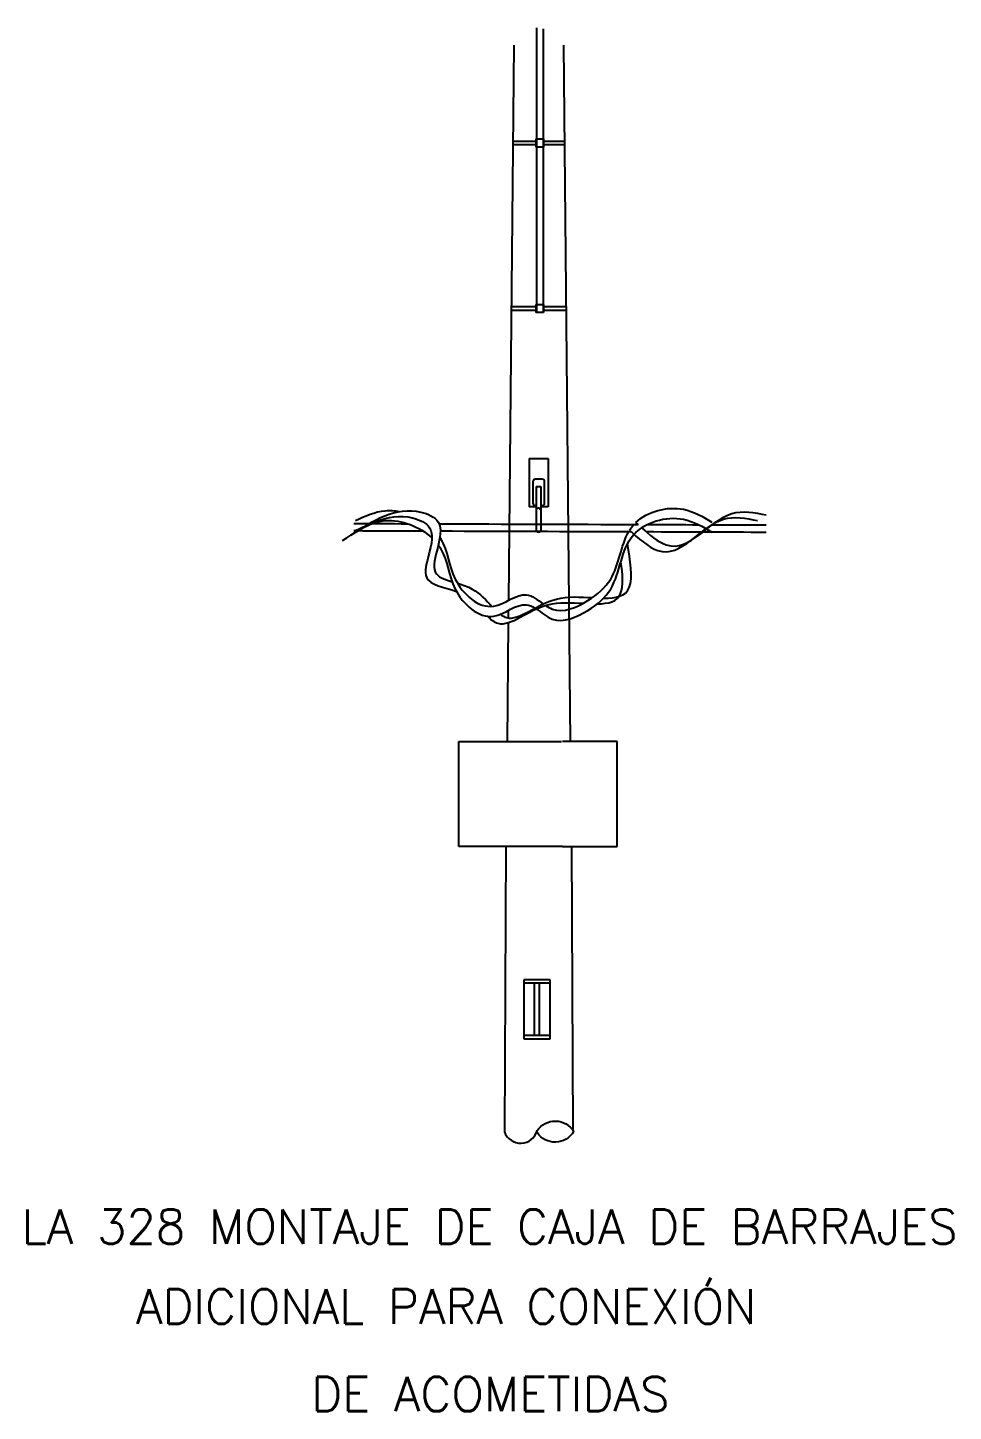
# Model space of a CAD drawing. Header units: millimetres. Extents: x -3588 to 75209, y -3737 to 38254.
# Drawn here: x 44229.1 to 44269.7, y 16516.6 to 16577.3 of the extents above; entities that cross this region are included whole.
import ezdxf

# ---------------------------------------------------------------- set-up
doc = ezdxf.new("R2010")
doc.units = ezdxf.units.MM
doc.layers.add('FORCARTA', color=7, linetype='Continuous')
doc.styles.add('SIMPLEX', font='SIMPLEX.SHX')

msp = doc.modelspace()

# ---------------------------------------------------------------- linework, layer by layer
at = {"layer": 'FORCARTA'}
for p, q in [((44251.339, 16572.407), (44251.688, 16572.407)), ((44251.339, 16572.407), (44251.339, 16572.05)), ((44251.688, 16572.407), (44251.688, 16572.05)), ((44250.328, 16572.313), (44251.339, 16572.313)), ((44250.328, 16572.156), (44251.339, 16572.156)), ((44251.688, 16572.05), (44251.339, 16572.05)), ((44251.688, 16572.313), (44252.613, 16572.313)), ((44251.688, 16572.156), (44252.614, 16572.156)), ((44251.339, 16565.146), (44251.688, 16565.146)), ((44251.339, 16565.146), (44251.339, 16564.788)), ((44251.688, 16565.146), (44251.688, 16564.788)), ((44250.266, 16564.895), (44251.339, 16564.895)), ((44250.268, 16565.051), (44251.339, 16565.051)), ((44251.688, 16564.788), (44251.339, 16564.788)), ((44251.663, 16565.051), (44252.673, 16565.051)), ((44251.663, 16564.895), (44252.675, 16564.895)), ((44251.057, 16558.395), (44251.891, 16558.395)), ((44251.057, 16558.395), (44251.057, 16556.273)), ((44251.891, 16558.395), (44251.891, 16556.273)), ((44251.363, 16557.166), (44251.363, 16555.217)), ((44251.363, 16557.166), (44251.561, 16557.166)), ((44251.561, 16557.166), (44251.561, 16555.217)), ((44251.363, 16556.273), (44251.057, 16556.273)), ((44251.891, 16556.273), (44251.561, 16556.273)), ((44247.967, 16541.376), (44247.967, 16545.978)), ((44247.967, 16545.978), (44252.469, 16545.978)), ((44254.913, 16545.978), (44252.509, 16545.978)), ((44254.913, 16541.376), (44254.913, 16545.978)), ((44252.514, 16541.376), (44247.967, 16541.376)), ((44252.509, 16541.376), (44254.913, 16541.376)), ((44250.821, 16535.522), (44250.821, 16532.935)), ((44251.979, 16535.522), (44250.821, 16535.522)), ((44251.979, 16535.37), (44250.821, 16535.37)), ((44251.979, 16532.935), (44251.979, 16535.522)), ((44251.27, 16535.348), (44251.27, 16533.089)), ((44251.498, 16535.348), (44251.498, 16533.089)), ((44250.821, 16533.087), (44251.979, 16533.087)), ((44250.821, 16532.935), (44251.979, 16532.935))]:
    msp.add_line(p, q, dxfattribs=at)
for points in [[(44251.37, 16577.285), (44251.37, 16564.788)], [(44251.663, 16577.241), (44251.663, 16564.788)], [(44250.38, 16576.515), (44250.142, 16552.163)], [(44252.561, 16576.515), (44252.859, 16545.965)], [(44250.133, 16551.187), (44250.082, 16545.965)], [(44250.138, 16551.723), (44250.135, 16551.395)], [(44250.026, 16541.376), (44249.971, 16528.851)], [(44252.915, 16541.376), (44252.97, 16528.919)]]:
    msp.add_lwpolyline(points, dxfattribs=at)
for points in [[(44251.561, 16556.329), (44251.628, 16556.329, 0.414214), (44251.728, 16556.429), (44251.728, 16557.375, 0.414214), (44251.628, 16557.475), (44251.32, 16557.475, 0.414214), (44251.22, 16557.375)], [(44251.22, 16557.375), (44251.22, 16556.429, 0.414214), (44251.32, 16556.329), (44251.363, 16556.329, 0.414214)], [(44249.971, 16528.851, 0.730766), (44251.407, 16528.906, -0.553801), (44253.005, 16528.864, -0.551891), (44251.407, 16528.822, -3.204265)]]:
    msp.add_lwpolyline(points, format="xyb", dxfattribs=at)
for centre, radius, start, end in [((44251.461, 16556.11), 0.1, 18.1664, 180), ((44251.462, 16555.264), 0.11, 205.34223, 334.60068)]:
    msp.add_arc(centre, radius, start, end, dxfattribs=at)
for points, knots in [([(44242.865, 16554.786), (44243.842, 16555.422), (44245.081, 16556.23), (44247.323, 16555.223), (44245.831, 16552.907), (44247.322, 16552.757), (44247.865, 16552.555)], [0, 0, 0, 0, 3.225069, 4.094162, 6.28597, 7.774752, 7.774752, 7.774752, 7.774752]), ([(44243.241, 16555.036), (44244.217, 16555.672), (44245.457, 16556.48), (44247.698, 16555.473), (44246.377, 16553.422), (44247.33, 16553.084), (44247.671, 16552.983)], [0, 0, 0, 0, 3.225069, 4.094162, 6.28597, 7.254964, 7.254964, 7.254964, 7.254964]), ([(44243.429, 16555.662), (44243.854, 16555.861), (44244.462, 16556.146), (44245.15, 16556.103), (44245.357, 16556.064)], [0, 0, 0, 0, 1.384968, 1.98237, 1.98237, 1.98237, 1.98237]), ([(44255.731, 16555.58), (44256.245, 16556.076), (44257.655, 16556.444), (44258.674, 16555.836), (44259.071, 16555.599)], [16.569093, 16.569093, 16.569093, 16.569093, 18.717028, 20.089143, 20.089143, 20.089143, 20.089143]), ([(44255.988, 16555.349), (44256.314, 16555.056), (44257.824, 16553.757), (44259.331, 16556.337), (44260.935, 16556.015), (44261.449, 16555.912)], [19.764904, 19.764904, 19.764904, 19.764904, 20.878716, 24.068771, 25.571789, 25.571789, 25.571789, 25.571789]), ([(44243.429, 16555.224), (44243.854, 16555.423), (44244.926, 16555.927), (44246.247, 16555.407), (44246.783, 16554.906)], [0, 0, 0, 0, 1.384968, 3.495662, 3.495662, 3.495662, 3.495662]), ([(44251.362, 16551.789), (44251.589, 16551.639), (44252.275, 16551.037), (44253.631, 16551.635), (44255.06, 16552.836), (44255.081, 16555.305), (44257.612, 16556.032), (44258.674, 16555.398), (44259.071, 16555.161)], [10.065656, 10.065656, 10.065656, 10.065656, 10.863039, 12.471678, 13.84346, 16.421578, 18.717028, 20.089143, 20.089143, 20.089143, 20.089143]), ([(44255.458, 16555.239), (44255.81, 16554.922), (44257.401, 16553.426), (44258.956, 16556.087), (44260.56, 16555.765), (44261.074, 16555.662)], [19.582651, 19.582651, 19.582651, 19.582651, 20.878716, 24.068771, 25.571789, 25.571789, 25.571789, 25.571789]), ([(44255.458, 16555.239), (44255.509, 16555.321), (44255.571, 16555.407), (44255.642, 16555.487), (44255.648, 16555.494)], [16.1240265, 16.1240265, 16.1240265, 16.1240265, 16.4215781, 16.4487281, 16.4487281, 16.4487281, 16.4487281]), ([(44247.136, 16554.925), (44247.152, 16554.9), (44247.487, 16554.354), (44247.53, 16553), (44249.327, 16551.34), (44250.763, 16552.734), (44251.424, 16552.181), (44251.671, 16552.008)], [4.035698, 4.035698, 4.035698, 4.035698, 4.126968, 5.986019, 8.051275, 9.574858, 10.424523, 10.424523, 10.424523, 10.424523]), ([(44251.766, 16551.943), (44251.863, 16551.879), (44252.443, 16551.549), (44253.631, 16552.073), (44254.966, 16553.194), (44255.062, 16554.553), (44255.424, 16555.182)], [10.534035, 10.534035, 10.534035, 10.534035, 10.863039, 12.471678, 13.84346, 16.057206, 16.057206, 16.057206, 16.057206]), ([(44247.066, 16554.589), (44247.109, 16554.531), (44247.486, 16553.958), (44247.53, 16552.562), (44249.327, 16550.903), (44250.627, 16552.164), (44251.186, 16551.899), (44251.308, 16551.823)], [3.912437, 3.912437, 3.912437, 3.912437, 4.126968, 5.986019, 8.051275, 9.574858, 10.003144, 10.003144, 10.003144, 10.003144]), ([(44254.321, 16552.265), (44254.854, 16552.257), (44255.738, 16552.404), (44255.487, 16553.951), (44255.366, 16554.636)], [14.109728, 14.109728, 14.109728, 14.109728, 15.597711, 17.200559, 17.200559, 17.200559, 17.200559]), ([(44254.044, 16552.015), (44254.531, 16552.017), (44255.245, 16552.176), (44255.157, 16553.323), (44255.078, 16553.857)], [14.202402, 14.202402, 14.202402, 14.202402, 15.597711, 16.799403, 16.799403, 16.799403, 16.799403]), ([(44247.911, 16552.913), (44248.132, 16552.847), (44248.751, 16552.643), (44249.173, 16552.163), (44249.419, 16551.901)], [7.477025, 7.477025, 7.477025, 7.477025, 8.077492, 9.114926, 9.114926, 9.114926, 9.114926]), ([(44249.221, 16551.469), (44249.374, 16551.32), (44250.052, 16550.795), (44251.369, 16552.152), (44252.917, 16552.067), (44253.421, 16552.038)], [9.368591, 9.368591, 9.368591, 9.368591, 10.031642, 12.367604, 13.646855, 13.646855, 13.646855, 13.646855]), ([(44249.784, 16551.555), (44249.874, 16551.487), (44250.511, 16551.131), (44251.751, 16552.409), (44253.31, 16552.316), (44253.821, 16552.287)], [9.639918, 9.639918, 9.639918, 9.639918, 10.031642, 12.367604, 13.667671, 13.667671, 13.667671, 13.667671])]:
    msp.add_open_spline(points, degree=3, knots=knots, dxfattribs=at)
for points in [[(44243.366, 16555.537), (44244.154, 16555.534), (44244.942, 16555.531), (44245.73, 16555.528)], [(44247.097, 16555.524), (44250.008, 16555.514), (44252.918, 16555.504), (44255.828, 16555.493)], [(44255.731, 16555.58), (44255.762, 16555.552), (44255.794, 16555.523), (44255.828, 16555.493)], [(44256.232, 16555.492), (44256.987, 16555.489), (44257.742, 16555.487), (44258.497, 16555.484)], [(44259.066, 16555.482), (44259.86, 16555.48), (44260.655, 16555.477), (44261.449, 16555.474)], [(44243.366, 16555.224), (44244.373, 16555.22), (44245.379, 16555.217), (44246.386, 16555.214)], [(44247.158, 16555.211), (44249.946, 16555.201), (44252.733, 16555.192), (44255.521, 16555.182)], [(44256.18, 16555.18), (44257.936, 16555.174), (44259.693, 16555.168), (44261.449, 16555.161)]]:
    msp.add_open_spline(points, degree=3, dxfattribs=at)

# ---------------------------------------------------------------- texts
at = {"layer": 'FORCARTA', "ltscale": 50, "style": 'SIMPLEX'}
for s, p in [('LA 328 MONTAJE DE CAJA DE BARRAJES', (44228.793, 16523.945, -1.823)), ('ADICIONAL PARA CONEXIÓN', (44233.802, 16520.438, -1.823)), ('DE ACOMETIDAS', (44241.496, 16516.594, -1.823))]:
    msp.add_text(s, height=1.50887, dxfattribs=at).set_placement(p)

doc.saveas('drawing.dxf')
